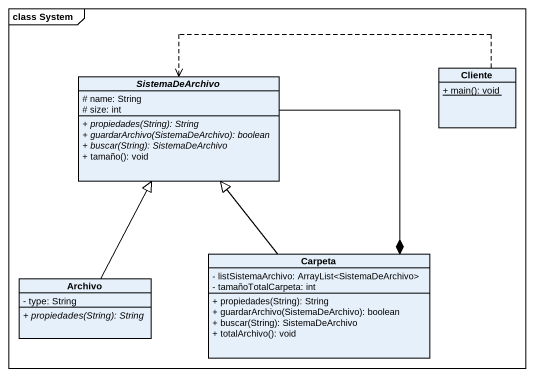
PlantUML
@startuml
mainframe class System
hide circle
hide empty members
skinparam classAttributeIconSize 0
abstract class SistemaDeArchivo {
  # name: String
  # size: int
  {abstract} + propiedades(String): String
  {abstract} + guardarArchivo(SistemaDeArchivo): boolean
  {abstract} + buscar(String): SistemaDeArchivo
  + tamaño(): void
}
class Cliente {
  {static} + main(): void
}
class Carpeta {
  - listSistemaArchivo: ArrayList<SistemaDeArchivo>
  - tamañoTotalCarpeta: int
  + propiedades(String): String
  + guardarArchivo(SistemaDeArchivo): boolean
  + buscar(String): SistemaDeArchivo
  + totalArchivo(): void
}
class Archivo {
  - type: String
  {abstract} + propiedades(String): String
}
SistemaDeArchivo --* Carpeta
Cliente .left.> SistemaDeArchivo
Carpeta -up-|> SistemaDeArchivo
Archivo -up-|> SistemaDeArchivo
@enduml
